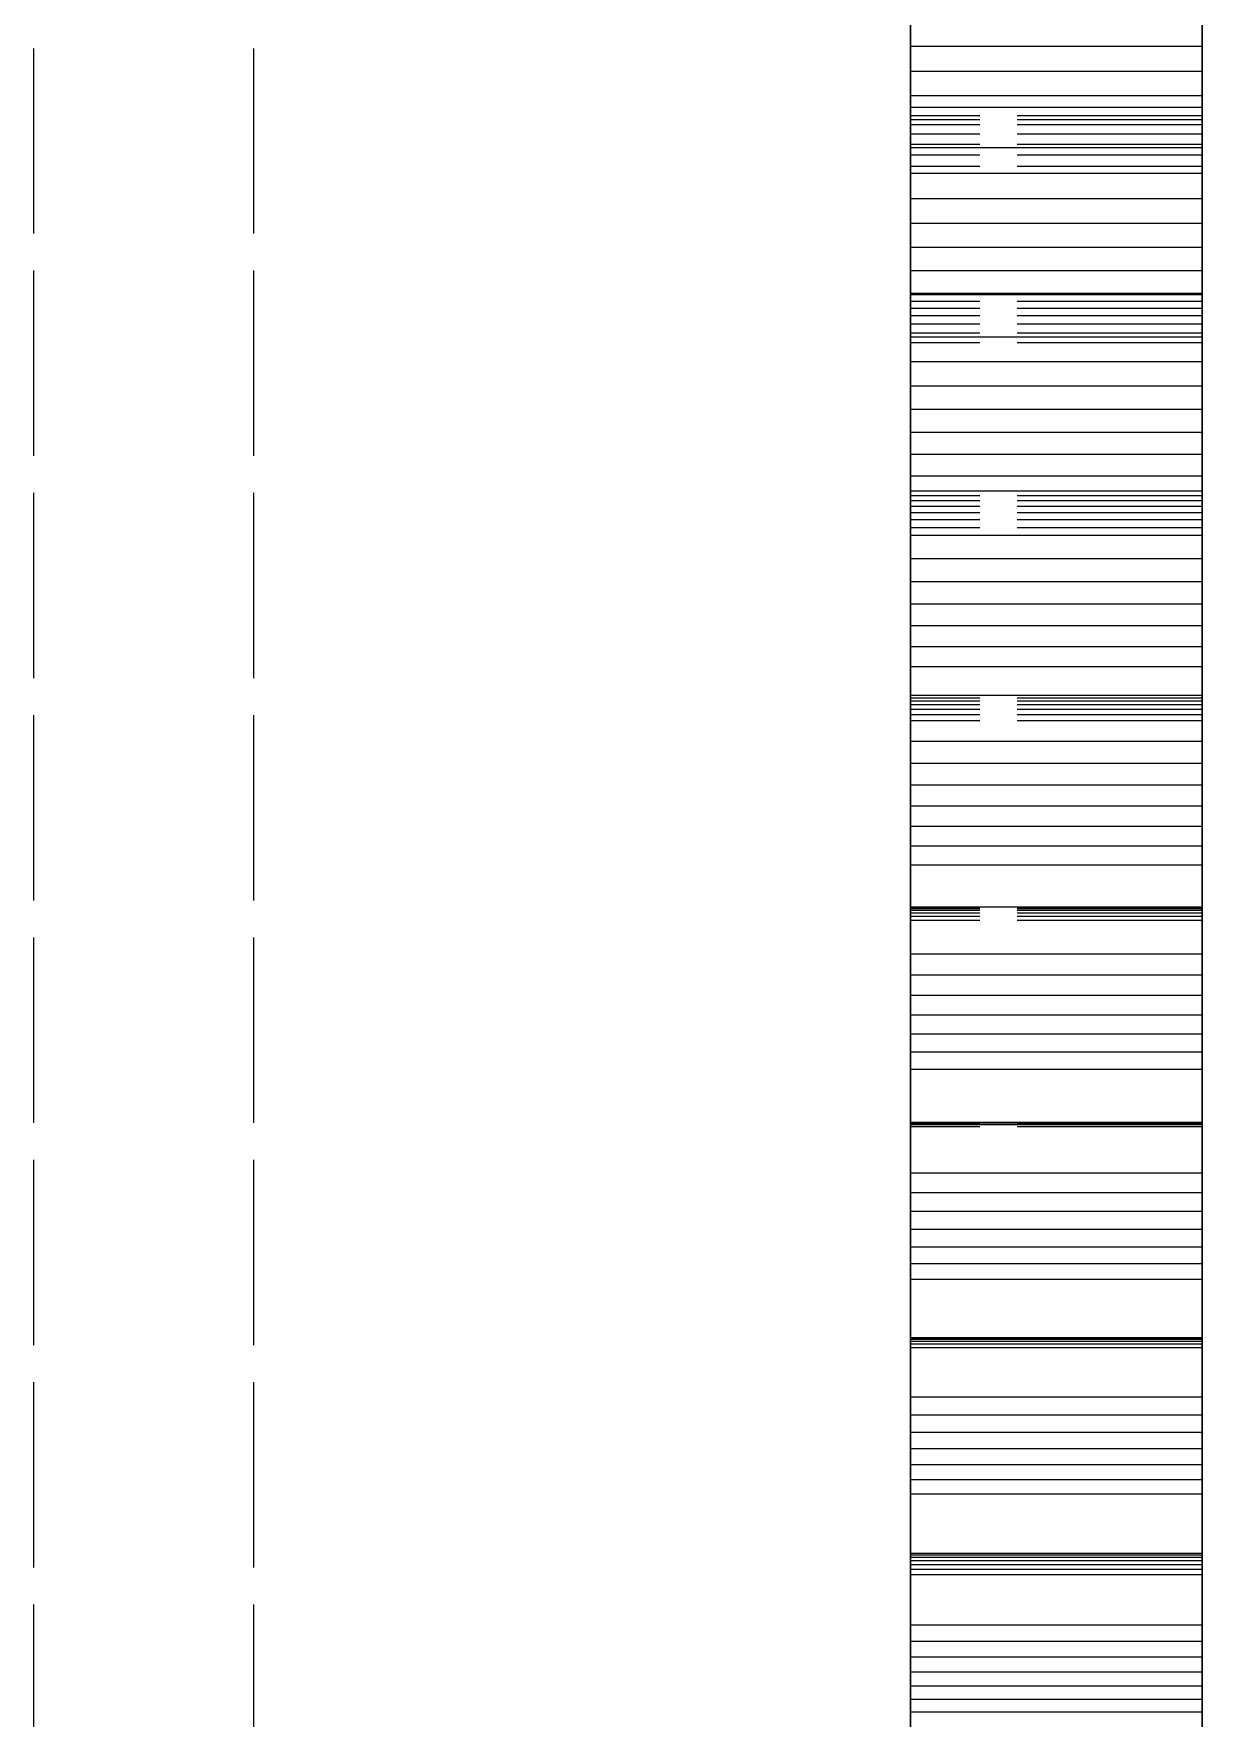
# Model space of a CAD drawing. Header units: millimetres. Extents: x -30 to 165, y -46 to 88.
# Drawn here: x 58.8 to 66.81, y 3.97 to 15.52 of the extents above; entities that cross this region are included whole.
import ezdxf

# ---------------------------------------------------------------- set-up
doc = ezdxf.new("R2010")
doc.units = ezdxf.units.MM
doc.linetypes.add('DASHED', pattern=[1.524, 1.27, -0.254])
doc.layers.add('HIDDEN', color=8, linetype='DASHED')
doc.layers.add('VISIBLE', color=7, linetype='CONTINUOUS')

msp = doc.modelspace()

# ---------------------------------------------------------------- linework, layer by layer
at = {"layer": 'HIDDEN'}
for p, q in [((58.79936, -27), (58.79936, 27)), ((60.30936, -27), (60.30936, 27))]:
    msp.add_line(p, q, dxfattribs=at)
for points in [[(64.80936, 15.60625), (64.80936, 15.43073)], [(66.80936, 15.60625), (66.80936, 15.43073)], [(64.80936, 15.43073), (64.80936, 15.25906)], [(66.80936, 15.43073), (64.80936, 15.43073)], [(66.80936, 15.43073), (66.80936, 15.25906)], [(64.80936, 15.25906), (64.80936, 15.09151)], [(66.80936, 15.25906), (64.80936, 15.25906)], [(66.80936, 15.25906), (66.80936, 15.09151)], [(64.80936, 15.09151), (64.80936, 14.9284)], [(66.80936, 15.09151), (64.80936, 15.09151)], [(66.80936, 15.09151), (66.80936, 14.9284)], [(64.80936, 15.01151), (64.80936, 14.95458)], [(64.80936, 14.9284), (64.80936, 15.01151)], [(64.80936, 14.95458), (64.80936, 15.01151)], [(64.80936, 15.01151), (64.80936, 14.73568)], [(66.80936, 15.01151), (64.80936, 15.01151)], [(64.80936, 14.95458), (64.80936, 14.89372)], [(64.80936, 14.89372), (64.80936, 14.95458)], [(66.80936, 14.95458), (64.80936, 14.95458)], [(66.80936, 14.95458), (64.80936, 14.95458)], [(64.80936, 14.60783), (64.80936, 14.9284)], [(64.80936, 14.9284), (64.80936, 14.60783)], [(66.80936, 14.9284), (64.80936, 14.9284)], [(66.80936, 14.9284), (64.80936, 14.9284)], [(66.80936, 15.01151), (66.80936, 14.95458)], [(66.80936, 14.9284), (66.80936, 15.01151)], [(66.80936, 14.95458), (66.80936, 15.01151)], [(66.80936, 15.01151), (66.80936, 14.73568)], [(66.80936, 14.95458), (66.80936, 14.89372)], [(66.80936, 14.89372), (66.80936, 14.95458)], [(66.80936, 14.60783), (66.80936, 14.9284)], [(66.80936, 14.9284), (66.80936, 14.60783)], [(64.80936, 14.89372), (64.80936, 14.8288)], [(64.80936, 14.8288), (64.80936, 14.89372)], [(66.80936, 14.89372), (64.80936, 14.89372)], [(66.80936, 14.89372), (64.80936, 14.89372)], [(64.80936, 14.8288), (64.80936, 14.75966)], [(64.80936, 14.75966), (64.80936, 14.8288)], [(66.80936, 14.8288), (64.80936, 14.8288)], [(66.80936, 14.8288), (64.80936, 14.8288)], [(66.80936, 14.89372), (66.80936, 14.8288)], [(66.80936, 14.8288), (66.80936, 14.89372)], [(66.80936, 14.8288), (66.80936, 14.75966)], [(66.80936, 14.75966), (66.80936, 14.8288)], [(64.80936, 14.75966), (64.80936, 14.6861)], [(64.80936, 14.6861), (64.80936, 14.75966)], [(66.80936, 14.75966), (64.80936, 14.75966)], [(66.80936, 14.75966), (64.80936, 14.75966)], [(64.80936, 14.73568), (64.80936, 14.55936)], [(66.80936, 14.73568), (64.80936, 14.73568)], [(64.80936, 14.6861), (64.80936, 14.60783)], [(64.80936, 14.60783), (64.80936, 14.6861)], [(66.80936, 14.6861), (64.80936, 14.6861)], [(66.80936, 14.6861), (64.80936, 14.6861)], [(66.80936, 14.75966), (66.80936, 14.6861)], [(66.80936, 14.6861), (66.80936, 14.75966)], [(66.80936, 14.73568), (66.80936, 14.55936)], [(66.80936, 14.6861), (66.80936, 14.60783)], [(66.80936, 14.60783), (66.80936, 14.6861)], [(66.80936, 14.60783), (64.80936, 14.60783)], [(66.80936, 14.60783), (64.80936, 14.60783)], [(64.80936, 14.55936), (64.80936, 14.38673)], [(66.80936, 14.55936), (64.80936, 14.55936)], [(66.80936, 14.55936), (66.80936, 14.38673)], [(64.80936, 14.38673), (64.80936, 14.21797)], [(66.80936, 14.38673), (64.80936, 14.38673)], [(66.80936, 14.38673), (66.80936, 14.21797)], [(64.80936, 14.21797), (64.80936, 14.05331)], [(66.80936, 14.21797), (64.80936, 14.21797)], [(66.80936, 14.21797), (66.80936, 14.05331)], [(64.80936, 14.05331), (64.80936, 13.893)], [(66.80936, 14.05331), (64.80936, 14.05331)], [(66.80936, 14.05331), (66.80936, 13.893)], [(64.80936, 13.893), (64.80936, 13.73739)], [(66.80936, 13.893), (64.80936, 13.893)], [(66.80936, 13.893), (66.80936, 13.73739)], [(64.80936, 13.73739), (64.80936, 13.39944)], [(66.80936, 13.73739), (64.80936, 13.73739)], [(64.80936, 13.72725), (64.80936, 13.68345)], [(64.80936, 13.39944), (64.80936, 13.72725)], [(64.80936, 13.68345), (64.80936, 13.72725)], [(64.80936, 13.72725), (64.80936, 13.43748)], [(66.80936, 13.72725), (64.80936, 13.72725)], [(64.80936, 13.68345), (64.80936, 13.63555)], [(64.80936, 13.63555), (64.80936, 13.68345)], [(66.80936, 13.68345), (64.80936, 13.68345)], [(66.80936, 13.68345), (64.80936, 13.68345)], [(64.80936, 13.63555), (64.80936, 13.5834)], [(64.80936, 13.5834), (64.80936, 13.63555)], [(66.80936, 13.63555), (64.80936, 13.63555)], [(66.80936, 13.63555), (64.80936, 13.63555)], [(66.80936, 13.73739), (66.80936, 13.39944)], [(66.80936, 13.72725), (66.80936, 13.68345)], [(66.80936, 13.39944), (66.80936, 13.72725)], [(66.80936, 13.68345), (66.80936, 13.72725)], [(66.80936, 13.72725), (66.80936, 13.43748)], [(66.80936, 13.68345), (66.80936, 13.63555)], [(66.80936, 13.63555), (66.80936, 13.68345)], [(66.80936, 13.63555), (66.80936, 13.5834)], [(66.80936, 13.5834), (66.80936, 13.63555)], [(64.80936, 13.5834), (64.80936, 13.52682)], [(64.80936, 13.52682), (64.80936, 13.5834)], [(66.80936, 13.5834), (64.80936, 13.5834)], [(66.80936, 13.5834), (64.80936, 13.5834)], [(64.80936, 13.52682), (64.80936, 13.46561)], [(64.80936, 13.46561), (64.80936, 13.52682)], [(66.80936, 13.52682), (64.80936, 13.52682)], [(66.80936, 13.52682), (64.80936, 13.52682)], [(66.80936, 13.5834), (66.80936, 13.52682)], [(66.80936, 13.52682), (66.80936, 13.5834)], [(66.80936, 13.52682), (66.80936, 13.46561)], [(66.80936, 13.46561), (66.80936, 13.52682)], [(64.80936, 13.46561), (64.80936, 13.39944)], [(64.80936, 13.39944), (64.80936, 13.46561)], [(66.80936, 13.46561), (64.80936, 13.46561)], [(66.80936, 13.46561), (64.80936, 13.46561)], [(64.80936, 13.43748), (64.80936, 13.26827)], [(66.80936, 13.43748), (64.80936, 13.43748)], [(66.80936, 13.39944), (64.80936, 13.39944)], [(66.80936, 13.39944), (64.80936, 13.39944)], [(66.80936, 13.46561), (66.80936, 13.39944)], [(66.80936, 13.39944), (66.80936, 13.46561)], [(66.80936, 13.43748), (66.80936, 13.26827)], [(64.80936, 13.26827), (64.80936, 13.10295)], [(66.80936, 13.26827), (64.80936, 13.26827)], [(66.80936, 13.26827), (66.80936, 13.10295)], [(64.80936, 13.10295), (64.80936, 12.94172)], [(66.80936, 13.10295), (64.80936, 13.10295)], [(66.80936, 13.10295), (66.80936, 12.94172)], [(64.80936, 12.94172), (64.80936, 12.78479)], [(66.80936, 12.94172), (64.80936, 12.94172)], [(66.80936, 12.94172), (66.80936, 12.78479)], [(64.80936, 12.78479), (64.80936, 12.63244)], [(66.80936, 12.78479), (64.80936, 12.78479)], [(66.80936, 12.78479), (66.80936, 12.63244)], [(64.80936, 12.63244), (64.80936, 12.48503)], [(66.80936, 12.63244), (64.80936, 12.63244)], [(66.80936, 12.63244), (66.80936, 12.48503)], [(64.80936, 12.48503), (64.80936, 12.1312)], [(66.80936, 12.48503), (64.80936, 12.48503)], [(66.80936, 12.48503), (66.80936, 12.1312)], [(64.80936, 12.38167), (64.80936, 12.35121)], [(64.80936, 12.1312), (64.80936, 12.38167)], [(64.80936, 12.35121), (64.80936, 12.38167)], [(64.80936, 12.38167), (64.80936, 12.07927)], [(66.80936, 12.38167), (64.80936, 12.38167)], [(66.80936, 12.38167), (66.80936, 12.35121)], [(66.80936, 12.1312), (66.80936, 12.38167)], [(66.80936, 12.35121), (66.80936, 12.38167)], [(66.80936, 12.38167), (66.80936, 12.07927)], [(64.80936, 12.35121), (64.80936, 12.31648)], [(64.80936, 12.31648), (64.80936, 12.35121)], [(66.80936, 12.35121), (64.80936, 12.35121)], [(66.80936, 12.35121), (64.80936, 12.35121)], [(64.80936, 12.31648), (64.80936, 12.27733)], [(64.80936, 12.27733), (64.80936, 12.31648)], [(66.80936, 12.31648), (64.80936, 12.31648)], [(66.80936, 12.31648), (64.80936, 12.31648)], [(64.80936, 12.27733), (64.80936, 12.23357)], [(64.80936, 12.23357), (64.80936, 12.27733)], [(66.80936, 12.27733), (64.80936, 12.27733)], [(66.80936, 12.27733), (64.80936, 12.27733)], [(66.80936, 12.35121), (66.80936, 12.31648)], [(66.80936, 12.31648), (66.80936, 12.35121)], [(66.80936, 12.31648), (66.80936, 12.27733)], [(66.80936, 12.27733), (66.80936, 12.31648)], [(66.80936, 12.27733), (66.80936, 12.23357)], [(66.80936, 12.23357), (66.80936, 12.27733)], [(64.80936, 12.23357), (64.80936, 12.18497)], [(64.80936, 12.18497), (64.80936, 12.23357)], [(66.80936, 12.23357), (64.80936, 12.23357)], [(66.80936, 12.23357), (64.80936, 12.23357)], [(64.80936, 12.18497), (64.80936, 12.1312)], [(64.80936, 12.1312), (64.80936, 12.18497)], [(66.80936, 12.18497), (64.80936, 12.18497)], [(66.80936, 12.18497), (64.80936, 12.18497)], [(66.80936, 12.1312), (64.80936, 12.1312)], [(66.80936, 12.1312), (64.80936, 12.1312)], [(66.80936, 12.23357), (66.80936, 12.18497)], [(66.80936, 12.18497), (66.80936, 12.23357)], [(66.80936, 12.18497), (66.80936, 12.1312)], [(66.80936, 12.1312), (66.80936, 12.18497)], [(64.80936, 12.07927), (64.80936, 11.91792)], [(66.80936, 12.07927), (64.80936, 12.07927)], [(66.80936, 12.07927), (66.80936, 11.91792)], [(64.80936, 11.91792), (64.80936, 11.76065)], [(66.80936, 11.91792), (64.80936, 11.91792)], [(66.80936, 11.91792), (66.80936, 11.76065)], [(64.80936, 11.76065), (64.80936, 11.60766)], [(66.80936, 11.76065), (64.80936, 11.76065)], [(66.80936, 11.76065), (66.80936, 11.60766)], [(64.80936, 11.60766), (64.80936, 11.45917)], [(66.80936, 11.60766), (64.80936, 11.60766)], [(66.80936, 11.60766), (66.80936, 11.45917)], [(64.80936, 11.45917), (64.80936, 11.31546)], [(66.80936, 11.45917), (64.80936, 11.45917)], [(66.80936, 11.45917), (66.80936, 11.31546)], [(64.80936, 11.31546), (64.80936, 11.17691)], [(66.80936, 11.31546), (64.80936, 11.31546)], [(66.80936, 11.31546), (66.80936, 11.17691)], [(64.80936, 11.17691), (64.80936, 10.80878)], [(66.80936, 11.17691), (64.80936, 11.17691)], [(66.80936, 11.17691), (66.80936, 10.80878)], [(64.80936, 10.9808), (64.80936, 10.96381)], [(64.80936, 10.80878), (64.80936, 10.9808)], [(64.80936, 10.96381), (64.80936, 10.9808)], [(64.80936, 10.9808), (64.80936, 10.66711)], [(66.80936, 10.9808), (64.80936, 10.9808)], [(66.80936, 10.9808), (66.80936, 10.96381)], [(66.80936, 10.80878), (66.80936, 10.9808)], [(66.80936, 10.96381), (66.80936, 10.9808)], [(66.80936, 10.9808), (66.80936, 10.66711)], [(64.80936, 10.96381), (64.80936, 10.94241)], [(64.80936, 10.94241), (64.80936, 10.96381)], [(66.80936, 10.96381), (64.80936, 10.96381)], [(66.80936, 10.96381), (64.80936, 10.96381)], [(64.80936, 10.94241), (64.80936, 10.91643)], [(64.80936, 10.91643), (64.80936, 10.94241)], [(66.80936, 10.94241), (64.80936, 10.94241)], [(66.80936, 10.94241), (64.80936, 10.94241)], [(64.80936, 10.91643), (64.80936, 10.88568)], [(64.80936, 10.88568), (64.80936, 10.91643)], [(66.80936, 10.91643), (64.80936, 10.91643)], [(66.80936, 10.91643), (64.80936, 10.91643)], [(64.80936, 10.88568), (64.80936, 10.84991)], [(64.80936, 10.84991), (64.80936, 10.88568)], [(66.80936, 10.88568), (64.80936, 10.88568)], [(66.80936, 10.88568), (64.80936, 10.88568)], [(66.80936, 10.96381), (66.80936, 10.94241)], [(66.80936, 10.94241), (66.80936, 10.96381)], [(66.80936, 10.94241), (66.80936, 10.91643)], [(66.80936, 10.91643), (66.80936, 10.94241)], [(66.80936, 10.91643), (66.80936, 10.88568)], [(66.80936, 10.88568), (66.80936, 10.91643)], [(66.80936, 10.88568), (66.80936, 10.84991)], [(66.80936, 10.84991), (66.80936, 10.88568)], [(64.80936, 10.84991), (64.80936, 10.80878)], [(64.80936, 10.80878), (64.80936, 10.84991)], [(66.80936, 10.84991), (64.80936, 10.84991)], [(66.80936, 10.84991), (64.80936, 10.84991)], [(66.80936, 10.80878), (64.80936, 10.80878)], [(66.80936, 10.80878), (64.80936, 10.80878)], [(66.80936, 10.84991), (66.80936, 10.80878)], [(66.80936, 10.80878), (66.80936, 10.84991)], [(64.80936, 10.66711), (64.80936, 10.51434)], [(66.80936, 10.66711), (64.80936, 10.66711)], [(66.80936, 10.66711), (66.80936, 10.51434)], [(64.80936, 10.51434), (64.80936, 10.36583)], [(66.80936, 10.51434), (64.80936, 10.51434)], [(66.80936, 10.51434), (66.80936, 10.36583)], [(64.80936, 10.36583), (64.80936, 10.22176)], [(66.80936, 10.36583), (64.80936, 10.36583)], [(66.80936, 10.36583), (66.80936, 10.22176)], [(64.80936, 10.22176), (64.80936, 10.08237)], [(66.80936, 10.22176), (64.80936, 10.22176)], [(66.80936, 10.22176), (66.80936, 10.08237)], [(64.80936, 10.08237), (64.80936, 9.94794)], [(66.80936, 10.08237), (64.80936, 10.08237)], [(66.80936, 10.08237), (66.80936, 9.94794)], [(64.80936, 9.94794), (64.80936, 9.81886)], [(66.80936, 9.94794), (64.80936, 9.94794)], [(66.80936, 9.94794), (66.80936, 9.81886)], [(64.80936, 9.81886), (64.80936, 9.43809)], [(66.80936, 9.81886), (64.80936, 9.81886)], [(66.80936, 9.81886), (66.80936, 9.43809)], [(64.80936, 9.53088), (64.80936, 9.52744)], [(64.80936, 9.43809), (64.80936, 9.53088)], [(64.80936, 9.52744), (64.80936, 9.53088)], [(64.80936, 9.53088), (64.80936, 9.2073)], [(66.80936, 9.53088), (64.80936, 9.53088)], [(64.80936, 9.52744), (64.80936, 9.51946)], [(64.80936, 9.51946), (64.80936, 9.52744)], [(66.80936, 9.52744), (64.80936, 9.52744)], [(66.80936, 9.52744), (64.80936, 9.52744)], [(64.80936, 9.51946), (64.80936, 9.50677)], [(64.80936, 9.50677), (64.80936, 9.51946)], [(66.80936, 9.51946), (64.80936, 9.51946)], [(66.80936, 9.51946), (64.80936, 9.51946)], [(64.80936, 9.50677), (64.80936, 9.48917)], [(64.80936, 9.48917), (64.80936, 9.50677)], [(66.80936, 9.50677), (64.80936, 9.50677)], [(66.80936, 9.50677), (64.80936, 9.50677)], [(64.80936, 9.48917), (64.80936, 9.46639)], [(64.80936, 9.46639), (64.80936, 9.48917)], [(66.80936, 9.48917), (64.80936, 9.48917)], [(66.80936, 9.48917), (64.80936, 9.48917)], [(66.80936, 9.53088), (66.80936, 9.52744)], [(66.80936, 9.43809), (66.80936, 9.53088)], [(66.80936, 9.52744), (66.80936, 9.53088)], [(66.80936, 9.53088), (66.80936, 9.2073)], [(66.80936, 9.52744), (66.80936, 9.51946)], [(66.80936, 9.51946), (66.80936, 9.52744)], [(66.80936, 9.51946), (66.80936, 9.50677)], [(66.80936, 9.50677), (66.80936, 9.51946)], [(66.80936, 9.50677), (66.80936, 9.48917)], [(66.80936, 9.48917), (66.80936, 9.50677)], [(66.80936, 9.48917), (66.80936, 9.46639)], [(66.80936, 9.46639), (66.80936, 9.48917)], [(64.80936, 9.46639), (64.80936, 9.43809)], [(64.80936, 9.43809), (64.80936, 9.46639)], [(66.80936, 9.46639), (64.80936, 9.46639)], [(66.80936, 9.46639), (64.80936, 9.46639)], [(66.80936, 9.43809), (64.80936, 9.43809)], [(66.80936, 9.43809), (64.80936, 9.43809)], [(66.80936, 9.46639), (66.80936, 9.43809)], [(66.80936, 9.43809), (66.80936, 9.46639)], [(64.80936, 9.2073), (64.80936, 9.06381)], [(66.80936, 9.2073), (64.80936, 9.2073)], [(66.80936, 9.2073), (66.80936, 9.06381)], [(64.80936, 9.06381), (64.80936, 8.92471)], [(66.80936, 9.06381), (64.80936, 9.06381)], [(66.80936, 9.06381), (66.80936, 8.92471)], [(64.80936, 8.92471), (64.80936, 8.79021)], [(66.80936, 8.92471), (64.80936, 8.92471)], [(66.80936, 8.92471), (66.80936, 8.79021)], [(64.80936, 8.79021), (64.80936, 8.66054)], [(66.80936, 8.79021), (64.80936, 8.79021)], [(66.80936, 8.79021), (66.80936, 8.66054)], [(64.80936, 8.66054), (64.80936, 8.53599)], [(66.80936, 8.66054), (64.80936, 8.66054)], [(66.80936, 8.66054), (66.80936, 8.53599)], [(64.80936, 8.53599), (64.80936, 8.41697)], [(66.80936, 8.53599), (64.80936, 8.53599)], [(66.80936, 8.53599), (66.80936, 8.41697)], [(64.80936, 8.41697), (64.80936, 8.02524)], [(66.80936, 8.41697), (64.80936, 8.41697)], [(66.80936, 8.41697), (66.80936, 8.02524)], [(64.80936, 8.05465), (64.80936, 8.05027)], [(64.80936, 8.02524), (64.80936, 8.05465)], [(64.80936, 8.05027), (64.80936, 8.05465)], [(64.80936, 8.05465), (64.80936, 8.054)], [(66.80936, 8.05465), (64.80936, 8.05465)], [(64.80936, 8.054), (64.80936, 8.04852)], [(66.80936, 8.054), (64.80936, 8.054)], [(64.80936, 8.05027), (64.80936, 8.04059)], [(64.80936, 8.04059), (64.80936, 8.05027)], [(66.80936, 8.05027), (64.80936, 8.05027)], [(66.80936, 8.05027), (64.80936, 8.05027)], [(64.80936, 8.04852), (64.80936, 8.0384)], [(66.80936, 8.04852), (64.80936, 8.04852)], [(64.80936, 8.04059), (64.80936, 8.02524)], [(64.80936, 8.02524), (64.80936, 8.04059)], [(66.80936, 8.04059), (64.80936, 8.04059)], [(66.80936, 8.04059), (64.80936, 8.04059)], [(64.80936, 8.0384), (64.80936, 7.70637)], [(66.80936, 8.0384), (64.80936, 8.0384)], [(66.80936, 8.02524), (64.80936, 8.02524)], [(66.80936, 8.02524), (64.80936, 8.02524)], [(66.80936, 8.05465), (66.80936, 8.05027)], [(66.80936, 8.02524), (66.80936, 8.05465)], [(66.80936, 8.05027), (66.80936, 8.05465)], [(66.80936, 8.05465), (66.80936, 8.054)], [(66.80936, 8.054), (66.80936, 8.04852)], [(66.80936, 8.05027), (66.80936, 8.04059)], [(66.80936, 8.04059), (66.80936, 8.05027)], [(66.80936, 8.04852), (66.80936, 8.0384)], [(66.80936, 8.04059), (66.80936, 8.02524)], [(66.80936, 8.02524), (66.80936, 8.04059)], [(66.80936, 8.0384), (66.80936, 7.70637)], [(64.80936, 7.70637), (64.80936, 7.57279)], [(66.80936, 7.70637), (64.80936, 7.70637)], [(66.80936, 7.70637), (66.80936, 7.57279)], [(64.80936, 7.57279), (64.80936, 7.44373)], [(66.80936, 7.57279), (64.80936, 7.57279)], [(66.80936, 7.57279), (66.80936, 7.44373)], [(64.80936, 7.44373), (64.80936, 7.31939)], [(66.80936, 7.44373), (64.80936, 7.44373)], [(66.80936, 7.44373), (66.80936, 7.31939)], [(64.80936, 7.31939), (64.80936, 7.20002)], [(66.80936, 7.31939), (64.80936, 7.31939)], [(66.80936, 7.31939), (66.80936, 7.20002)], [(64.80936, 7.20002), (64.80936, 7.08592)], [(66.80936, 7.20002), (64.80936, 7.20002)], [(66.80936, 7.20002), (66.80936, 7.08592)], [(64.80936, 7.08592), (64.80936, 6.97748)], [(66.80936, 7.08592), (64.80936, 7.08592)], [(66.80936, 7.08592), (66.80936, 6.97748)], [(64.80936, 6.97748), (64.80936, 6.57656)], [(66.80936, 6.97748), (64.80936, 6.97748)], [(66.80936, 6.97748), (66.80936, 6.57656)], [(64.80936, 6.57888), (64.80936, 6.57656)], [(64.80936, 6.57656), (64.80936, 6.57888)], [(64.80936, 6.57656), (64.80936, 6.57888)], [(64.80936, 6.57888), (64.80936, 6.57543)], [(66.80936, 6.57888), (64.80936, 6.57888)], [(66.80936, 6.57656), (64.80936, 6.57656)], [(66.80936, 6.57656), (64.80936, 6.57656)], [(64.80936, 6.57543), (64.80936, 6.56656)], [(66.80936, 6.57543), (64.80936, 6.57543)], [(64.80936, 6.56656), (64.80936, 6.55256)], [(66.80936, 6.56656), (64.80936, 6.56656)], [(64.80936, 6.55256), (64.80936, 6.53365)], [(66.80936, 6.55256), (64.80936, 6.55256)], [(64.80936, 6.53365), (64.80936, 6.51001)], [(66.80936, 6.53365), (64.80936, 6.53365)], [(64.80936, 6.51001), (64.80936, 6.17103)], [(66.80936, 6.51001), (64.80936, 6.51001)], [(66.80936, 6.57888), (66.80936, 6.57656)], [(66.80936, 6.57656), (66.80936, 6.57888)], [(66.80936, 6.57656), (66.80936, 6.57888)], [(66.80936, 6.57888), (66.80936, 6.57543)], [(66.80936, 6.57543), (66.80936, 6.56656)], [(66.80936, 6.56656), (66.80936, 6.55256)], [(66.80936, 6.55256), (66.80936, 6.53365)], [(66.80936, 6.53365), (66.80936, 6.51001)], [(66.80936, 6.51001), (66.80936, 6.17103)], [(64.80936, 6.17103), (64.80936, 6.04795)], [(66.80936, 6.17103), (64.80936, 6.17103)], [(66.80936, 6.17103), (66.80936, 6.04795)], [(64.80936, 6.04795), (64.80936, 5.9295)], [(66.80936, 6.04795), (64.80936, 6.04795)], [(66.80936, 6.04795), (66.80936, 5.9295)], [(64.80936, 5.9295), (64.80936, 5.81589)], [(66.80936, 5.9295), (64.80936, 5.9295)], [(66.80936, 5.9295), (66.80936, 5.81589)], [(64.80936, 5.81589), (64.80936, 5.70736)], [(66.80936, 5.81589), (64.80936, 5.81589)], [(66.80936, 5.81589), (66.80936, 5.70736)], [(64.80936, 5.70736), (64.80936, 5.60421)], [(66.80936, 5.70736), (64.80936, 5.70736)], [(66.80936, 5.70736), (66.80936, 5.60421)], [(64.80936, 5.60421), (64.80936, 5.50683)], [(66.80936, 5.60421), (64.80936, 5.60421)], [(66.80936, 5.60421), (66.80936, 5.50683)], [(64.80936, 5.50683), (64.80936, 5.09849)], [(66.80936, 5.50683), (64.80936, 5.50683)], [(66.80936, 5.50683), (66.80936, 5.09849)], [(64.80936, 5.09849), (64.80936, 5.08779)], [(66.80936, 5.09849), (64.80936, 5.09849)], [(64.80936, 5.08779), (64.80936, 5.07121)], [(66.80936, 5.08779), (64.80936, 5.08779)], [(66.80936, 5.09849), (66.80936, 5.08779)], [(66.80936, 5.08779), (66.80936, 5.07121)], [(64.80936, 5.07121), (64.80936, 5.04914)], [(66.80936, 5.07121), (64.80936, 5.07121)], [(64.80936, 5.04914), (64.80936, 5.02186)], [(66.80936, 5.04914), (64.80936, 5.04914)], [(64.80936, 5.02186), (64.80936, 4.9896)], [(66.80936, 5.02186), (64.80936, 5.02186)], [(64.80936, 4.9896), (64.80936, 4.95255)], [(66.80936, 4.9896), (64.80936, 4.9896)], [(66.80936, 5.07121), (66.80936, 5.04914)], [(66.80936, 5.04914), (66.80936, 5.02186)], [(66.80936, 5.02186), (66.80936, 4.9896)], [(66.80936, 4.9896), (66.80936, 4.95255)], [(64.80936, 4.95255), (64.80936, 4.60812)], [(66.80936, 4.95255), (64.80936, 4.95255)], [(66.80936, 4.95255), (66.80936, 4.60812)], [(64.80936, 4.60812), (64.80936, 4.4961)], [(66.80936, 4.60812), (64.80936, 4.60812)], [(66.80936, 4.60812), (66.80936, 4.4961)], [(64.80936, 4.4961), (64.80936, 4.3888)], [(66.80936, 4.4961), (64.80936, 4.4961)], [(64.80936, 4.3888), (64.80936, 4.28642)], [(66.80936, 4.3888), (64.80936, 4.3888)], [(66.80936, 4.4961), (66.80936, 4.3888)], [(66.80936, 4.3888), (66.80936, 4.28642)], [(64.80936, 4.28642), (64.80936, 4.1892)], [(66.80936, 4.28642), (64.80936, 4.28642)], [(66.80936, 4.28642), (66.80936, 4.1892)], [(64.80936, 4.1892), (64.80936, 4.09746)], [(66.80936, 4.1892), (64.80936, 4.1892)], [(66.80936, 4.1892), (66.80936, 4.09746)], [(64.80936, 4.09746), (64.80936, 4.01159)], [(66.80936, 4.09746), (64.80936, 4.09746)], [(66.80936, 4.09746), (66.80936, 4.01159)], [(64.80936, 4.01159), (64.80936, 3.59766)], [(66.80936, 4.01159), (64.80936, 4.01159)], [(66.80936, 4.01159), (66.80936, 3.59766)]]:
    msp.add_lwpolyline(points, dxfattribs=at)
at = {"layer": 'VISIBLE'}
for points in [[(64.80936, 15.43073), (64.80936, 15.60625)], [(66.80936, 15.43073), (66.80936, 15.60625)], [(64.80936, 15.25906), (64.80936, 15.43073)], [(66.80936, 15.43073), (64.80936, 15.43073)], [(66.80936, 15.25906), (66.80936, 15.43073)], [(64.80936, 15.09151), (64.80936, 15.25906)], [(66.80936, 15.25906), (64.80936, 15.25906)], [(66.80936, 15.09151), (66.80936, 15.25906)], [(64.80936, 15.01151), (64.80936, 15.09151)], [(66.80936, 15.09151), (64.80936, 15.09151)], [(66.80936, 15.01151), (66.80936, 15.09151)], [(64.80936, 14.73568), (64.80936, 15.01151)], [(66.80936, 15.01151), (64.80936, 15.01151)], [(66.80936, 14.73568), (66.80936, 15.01151)], [(64.80936, 14.55936), (64.80936, 14.73568)], [(66.80936, 14.73568), (64.80936, 14.73568)], [(66.80936, 14.55936), (66.80936, 14.73568)], [(64.80936, 14.38673), (64.80936, 14.55936)], [(66.80936, 14.55936), (64.80936, 14.55936)], [(66.80936, 14.38673), (66.80936, 14.55936)], [(64.80936, 14.21797), (64.80936, 14.38673)], [(66.80936, 14.38673), (64.80936, 14.38673)], [(66.80936, 14.21797), (66.80936, 14.38673)], [(64.80936, 14.05331), (64.80936, 14.21797)], [(66.80936, 14.21797), (64.80936, 14.21797)], [(66.80936, 14.05331), (66.80936, 14.21797)], [(64.80936, 13.893), (64.80936, 14.05331)], [(66.80936, 14.05331), (64.80936, 14.05331)], [(66.80936, 13.893), (66.80936, 14.05331)], [(64.80936, 13.73739), (64.80936, 13.893)], [(66.80936, 13.893), (64.80936, 13.893)], [(66.80936, 13.73739), (66.80936, 13.893)], [(64.80936, 13.72725), (64.80936, 13.73739)], [(66.80936, 13.73739), (64.80936, 13.73739)], [(64.80936, 13.43748), (64.80936, 13.72725)], [(66.80936, 13.72725), (64.80936, 13.72725)], [(66.80936, 13.72725), (66.80936, 13.73739)], [(66.80936, 13.43748), (66.80936, 13.72725)], [(64.80936, 13.26827), (64.80936, 13.43748)], [(66.80936, 13.43748), (64.80936, 13.43748)], [(66.80936, 13.26827), (66.80936, 13.43748)], [(64.80936, 13.10295), (64.80936, 13.26827)], [(66.80936, 13.26827), (64.80936, 13.26827)], [(66.80936, 13.10295), (66.80936, 13.26827)], [(64.80936, 12.94172), (64.80936, 13.10295)], [(66.80936, 13.10295), (64.80936, 13.10295)], [(66.80936, 12.94172), (66.80936, 13.10295)], [(64.80936, 12.78479), (64.80936, 12.94172)], [(66.80936, 12.94172), (64.80936, 12.94172)], [(66.80936, 12.78479), (66.80936, 12.94172)], [(64.80936, 12.63244), (64.80936, 12.78479)], [(66.80936, 12.78479), (64.80936, 12.78479)], [(66.80936, 12.63244), (66.80936, 12.78479)], [(64.80936, 12.48503), (64.80936, 12.63244)], [(66.80936, 12.63244), (64.80936, 12.63244)], [(66.80936, 12.48503), (66.80936, 12.63244)], [(64.80936, 12.38167), (64.80936, 12.48503)], [(66.80936, 12.48503), (64.80936, 12.48503)], [(66.80936, 12.38167), (66.80936, 12.48503)], [(64.80936, 12.07927), (64.80936, 12.38167)], [(66.80936, 12.38167), (64.80936, 12.38167)], [(66.80936, 12.07927), (66.80936, 12.38167)], [(64.80936, 11.91792), (64.80936, 12.07927)], [(66.80936, 12.07927), (64.80936, 12.07927)], [(66.80936, 11.91792), (66.80936, 12.07927)], [(64.80936, 11.76065), (64.80936, 11.91792)], [(66.80936, 11.91792), (64.80936, 11.91792)], [(66.80936, 11.76065), (66.80936, 11.91792)], [(64.80936, 11.60766), (64.80936, 11.76065)], [(66.80936, 11.76065), (64.80936, 11.76065)], [(66.80936, 11.60766), (66.80936, 11.76065)], [(64.80936, 11.45917), (64.80936, 11.60766)], [(66.80936, 11.60766), (64.80936, 11.60766)], [(66.80936, 11.45917), (66.80936, 11.60766)], [(64.80936, 11.31546), (64.80936, 11.45917)], [(66.80936, 11.45917), (64.80936, 11.45917)], [(66.80936, 11.31546), (66.80936, 11.45917)], [(64.80936, 11.17691), (64.80936, 11.31546)], [(66.80936, 11.31546), (64.80936, 11.31546)], [(66.80936, 11.17691), (66.80936, 11.31546)], [(64.80936, 10.9808), (64.80936, 11.17691)], [(66.80936, 11.17691), (64.80936, 11.17691)], [(66.80936, 10.9808), (66.80936, 11.17691)], [(64.80936, 10.66711), (64.80936, 10.9808)], [(66.80936, 10.9808), (64.80936, 10.9808)], [(66.80936, 10.66711), (66.80936, 10.9808)], [(64.80936, 10.51434), (64.80936, 10.66711)], [(66.80936, 10.66711), (64.80936, 10.66711)], [(66.80936, 10.51434), (66.80936, 10.66711)], [(64.80936, 10.36583), (64.80936, 10.51434)], [(66.80936, 10.51434), (64.80936, 10.51434)], [(66.80936, 10.36583), (66.80936, 10.51434)], [(64.80936, 10.22176), (64.80936, 10.36583)], [(66.80936, 10.36583), (64.80936, 10.36583)], [(66.80936, 10.22176), (66.80936, 10.36583)], [(64.80936, 10.08237), (64.80936, 10.22176)], [(66.80936, 10.22176), (64.80936, 10.22176)], [(66.80936, 10.08237), (66.80936, 10.22176)], [(64.80936, 9.94794), (64.80936, 10.08237)], [(66.80936, 10.08237), (64.80936, 10.08237)], [(66.80936, 9.94794), (66.80936, 10.08237)], [(64.80936, 9.81886), (64.80936, 9.94794)], [(66.80936, 9.94794), (64.80936, 9.94794)], [(66.80936, 9.81886), (66.80936, 9.94794)], [(64.80936, 9.53088), (64.80936, 9.81886)], [(66.80936, 9.81886), (64.80936, 9.81886)], [(66.80936, 9.53088), (66.80936, 9.81886)], [(64.80936, 9.2073), (64.80936, 9.53088)], [(66.80936, 9.53088), (64.80936, 9.53088)], [(66.80936, 9.2073), (66.80936, 9.53088)], [(64.80936, 9.06381), (64.80936, 9.2073)], [(66.80936, 9.2073), (64.80936, 9.2073)], [(66.80936, 9.06381), (66.80936, 9.2073)], [(64.80936, 8.92471), (64.80936, 9.06381)], [(66.80936, 9.06381), (64.80936, 9.06381)], [(66.80936, 8.92471), (66.80936, 9.06381)], [(64.80936, 8.79021), (64.80936, 8.92471)], [(66.80936, 8.92471), (64.80936, 8.92471)], [(66.80936, 8.79021), (66.80936, 8.92471)], [(64.80936, 8.66054), (64.80936, 8.79021)], [(66.80936, 8.79021), (64.80936, 8.79021)], [(66.80936, 8.66054), (66.80936, 8.79021)], [(64.80936, 8.53599), (64.80936, 8.66054)], [(66.80936, 8.66054), (64.80936, 8.66054)], [(66.80936, 8.53599), (66.80936, 8.66054)], [(64.80936, 8.41697), (64.80936, 8.53599)], [(66.80936, 8.53599), (64.80936, 8.53599)], [(66.80936, 8.41697), (66.80936, 8.53599)], [(64.80936, 8.05465), (64.80936, 8.41697)], [(66.80936, 8.41697), (64.80936, 8.41697)], [(66.80936, 8.05465), (66.80936, 8.41697)], [(64.80936, 8.054), (64.80936, 8.05465)], [(66.80936, 8.05465), (64.80936, 8.05465)], [(64.80936, 8.04852), (64.80936, 8.054)], [(66.80936, 8.054), (64.80936, 8.054)], [(64.80936, 8.0384), (64.80936, 8.04852)], [(66.80936, 8.04852), (64.80936, 8.04852)], [(64.80936, 7.70637), (64.80936, 8.0384)], [(66.80936, 8.0384), (64.80936, 8.0384)], [(66.80936, 8.054), (66.80936, 8.05465)], [(66.80936, 8.04852), (66.80936, 8.054)], [(66.80936, 8.0384), (66.80936, 8.04852)], [(66.80936, 7.70637), (66.80936, 8.0384)], [(64.80936, 7.57279), (64.80936, 7.70637)], [(66.80936, 7.70637), (64.80936, 7.70637)], [(66.80936, 7.57279), (66.80936, 7.70637)], [(64.80936, 7.44373), (64.80936, 7.57279)], [(66.80936, 7.57279), (64.80936, 7.57279)], [(66.80936, 7.44373), (66.80936, 7.57279)], [(64.80936, 7.31939), (64.80936, 7.44373)], [(66.80936, 7.44373), (64.80936, 7.44373)], [(66.80936, 7.31939), (66.80936, 7.44373)], [(64.80936, 7.20002), (64.80936, 7.31939)], [(66.80936, 7.31939), (64.80936, 7.31939)], [(66.80936, 7.20002), (66.80936, 7.31939)], [(64.80936, 7.08592), (64.80936, 7.20002)], [(66.80936, 7.20002), (64.80936, 7.20002)], [(66.80936, 7.08592), (66.80936, 7.20002)], [(64.80936, 6.97748), (64.80936, 7.08592)], [(66.80936, 7.08592), (64.80936, 7.08592)], [(66.80936, 6.97748), (66.80936, 7.08592)], [(64.80936, 6.57888), (64.80936, 6.97748)], [(66.80936, 6.97748), (64.80936, 6.97748)], [(66.80936, 6.57888), (66.80936, 6.97748)], [(64.80936, 6.57543), (64.80936, 6.57888)], [(66.80936, 6.57888), (64.80936, 6.57888)], [(64.80936, 6.56656), (64.80936, 6.57543)], [(66.80936, 6.57543), (64.80936, 6.57543)], [(64.80936, 6.55256), (64.80936, 6.56656)], [(66.80936, 6.56656), (64.80936, 6.56656)], [(64.80936, 6.53365), (64.80936, 6.55256)], [(66.80936, 6.55256), (64.80936, 6.55256)], [(64.80936, 6.51001), (64.80936, 6.53365)], [(66.80936, 6.53365), (64.80936, 6.53365)], [(64.80936, 6.17103), (64.80936, 6.51001)], [(66.80936, 6.51001), (64.80936, 6.51001)], [(66.80936, 6.57543), (66.80936, 6.57888)], [(66.80936, 6.56656), (66.80936, 6.57543)], [(66.80936, 6.55256), (66.80936, 6.56656)], [(66.80936, 6.53365), (66.80936, 6.55256)], [(66.80936, 6.51001), (66.80936, 6.53365)], [(66.80936, 6.17103), (66.80936, 6.51001)], [(64.80936, 6.04795), (64.80936, 6.17103)], [(66.80936, 6.17103), (64.80936, 6.17103)], [(66.80936, 6.04795), (66.80936, 6.17103)], [(64.80936, 5.9295), (64.80936, 6.04795)], [(66.80936, 6.04795), (64.80936, 6.04795)], [(66.80936, 5.9295), (66.80936, 6.04795)], [(64.80936, 5.81589), (64.80936, 5.9295)], [(66.80936, 5.9295), (64.80936, 5.9295)], [(66.80936, 5.81589), (66.80936, 5.9295)], [(64.80936, 5.70736), (64.80936, 5.81589)], [(66.80936, 5.81589), (64.80936, 5.81589)], [(66.80936, 5.70736), (66.80936, 5.81589)], [(64.80936, 5.60421), (64.80936, 5.70736)], [(66.80936, 5.70736), (64.80936, 5.70736)], [(66.80936, 5.60421), (66.80936, 5.70736)], [(64.80936, 5.50683), (64.80936, 5.60421)], [(66.80936, 5.60421), (64.80936, 5.60421)], [(66.80936, 5.50683), (66.80936, 5.60421)], [(64.80936, 5.09849), (64.80936, 5.50683)], [(66.80936, 5.50683), (64.80936, 5.50683)], [(66.80936, 5.09849), (66.80936, 5.50683)], [(64.80936, 5.08779), (64.80936, 5.09849)], [(66.80936, 5.09849), (64.80936, 5.09849)], [(64.80936, 5.07121), (64.80936, 5.08779)], [(66.80936, 5.08779), (64.80936, 5.08779)], [(66.80936, 5.08779), (66.80936, 5.09849)], [(66.80936, 5.07121), (66.80936, 5.08779)], [(64.80936, 5.04914), (64.80936, 5.07121)], [(66.80936, 5.07121), (64.80936, 5.07121)], [(64.80936, 5.02186), (64.80936, 5.04914)], [(66.80936, 5.04914), (64.80936, 5.04914)], [(64.80936, 4.9896), (64.80936, 5.02186)], [(66.80936, 5.02186), (64.80936, 5.02186)], [(64.80936, 4.95255), (64.80936, 4.9896)], [(66.80936, 4.9896), (64.80936, 4.9896)], [(66.80936, 5.04914), (66.80936, 5.07121)], [(66.80936, 5.02186), (66.80936, 5.04914)], [(66.80936, 4.9896), (66.80936, 5.02186)], [(66.80936, 4.95255), (66.80936, 4.9896)], [(64.80936, 4.60812), (64.80936, 4.95255)], [(66.80936, 4.95255), (64.80936, 4.95255)], [(66.80936, 4.60812), (66.80936, 4.95255)], [(64.80936, 4.4961), (64.80936, 4.60812)], [(66.80936, 4.60812), (64.80936, 4.60812)], [(66.80936, 4.4961), (66.80936, 4.60812)], [(64.80936, 4.3888), (64.80936, 4.4961)], [(66.80936, 4.4961), (64.80936, 4.4961)], [(64.80936, 4.28642), (64.80936, 4.3888)], [(66.80936, 4.3888), (64.80936, 4.3888)], [(66.80936, 4.3888), (66.80936, 4.4961)], [(66.80936, 4.28642), (66.80936, 4.3888)], [(64.80936, 4.1892), (64.80936, 4.28642)], [(66.80936, 4.28642), (64.80936, 4.28642)], [(66.80936, 4.1892), (66.80936, 4.28642)], [(64.80936, 4.09746), (64.80936, 4.1892)], [(66.80936, 4.1892), (64.80936, 4.1892)], [(66.80936, 4.09746), (66.80936, 4.1892)], [(64.80936, 4.01159), (64.80936, 4.09746)], [(66.80936, 4.09746), (64.80936, 4.09746)], [(66.80936, 4.01159), (66.80936, 4.09746)], [(64.80936, 3.59766), (64.80936, 4.01159)], [(66.80936, 4.01159), (64.80936, 4.01159)], [(66.80936, 3.59766), (66.80936, 4.01159)]]:
    msp.add_lwpolyline(points, dxfattribs=at)

doc.saveas('drawing.dxf')
